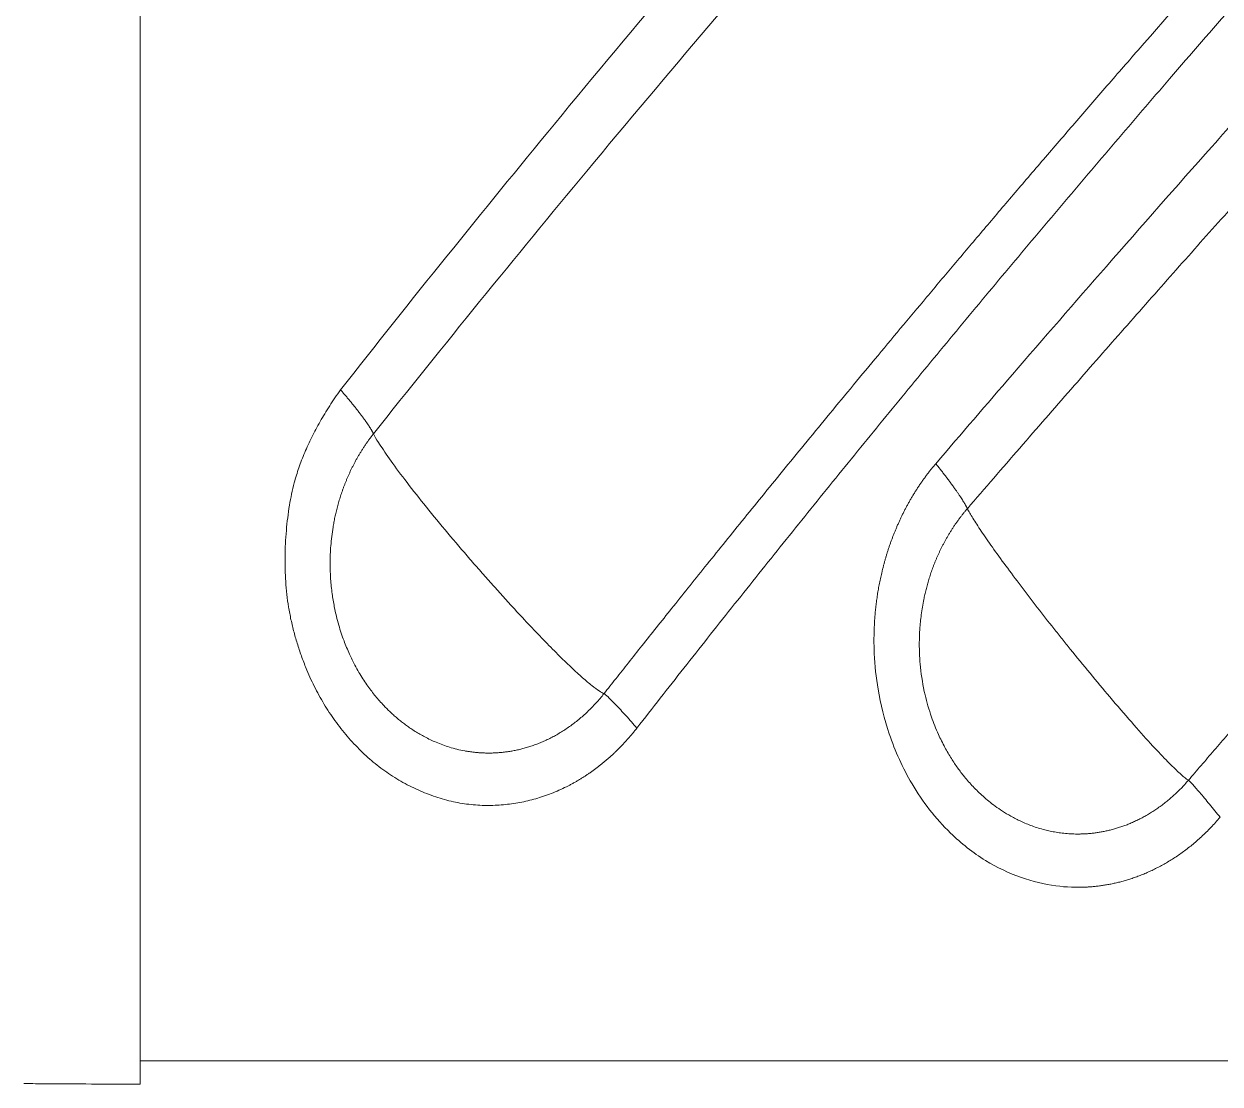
# Model space of a CAD drawing. Extents: x 19821 to 22981, y -91 to 2224.
# Drawn here: x 20530.04 to 20535.64, y 507.91 to 512.87 of the extents above; entities that cross this region are included whole.
import ezdxf

# ---------------------------------------------------------------- set-up
doc = ezdxf.new("R2010")
doc.units = 0
doc.header["$LTSCALE"] = 10
doc.header["$MEASUREMENT"] = 0
doc.layers.add('1', color=7, linetype='CONTINUOUS')

msp = doc.modelspace()

# ---------------------------------------------------------------- linework, layer by layer
at = {"layer": '1', "color": 7, "linetype": 'Continuous', "lineweight": 13}
msp.add_line((20530.5845, 508.0202), (20554.8236, 508.0202), dxfattribs=at)
for points, weights in [([(20530.5845, 508.0202), (20530.5845, 518.0224), (20530.5845, 525.9167), (20530.5845, 528.3757)], [1, 0.859501765611, 0.859501765611, 1]), ([(20531.6758, 510.9537), (20531.6596, 510.9909), (20531.5994, 511.0715), (20531.5217, 511.1597)], [1.12817128832, 0.959255563912, 0.957299162021, 1.12230208265]), ([(20534.4536, 510.6037), (20534.4382, 510.6396), (20534.3804, 510.722), (20534.3059, 510.8143)], [1.12865974741, 0.959212703432, 0.95713910739, 1.12243895929]), ([(20530.5845, 507.9119), (20530.5845, 507.948), (20530.5845, 507.9841), (20530.5845, 508.0202)], [1, 0.99999778265, 0.99999778265, 1])]:
    msp.add_rational_spline(points, weights, degree=3, dxfattribs=at)
at = {"layer": '1', "color": 7, "linetype": 'Continuous', "lineweight": 18}
for points, knots in [([(20531.5217, 511.1597), (20531.8522, 511.5797), (20532.5626, 512.4626), (20533.7093, 513.8201), (20535.0075, 515.2783), (20536.4684, 516.8288), (20538.1195, 518.4752), (20539.9732, 520.1971), (20541.9546, 521.8929), (20543.9188, 523.427), (20545.7262, 524.7085), (20547.3342, 525.7411), (20548.7613, 526.567), (20550.0342, 527.2258), (20551.1569, 527.7399), (20551.8513, 528.0175), (20552.1723, 528.1365)], [0, 0, 0, 0, 0.050726, 0.108024, 0.171323, 0.241594, 0.319907, 0.408153, 0.505311, 0.600582, 0.686578, 0.76283, 0.831712, 0.894071, 0.950513, 1, 1, 1, 1]), ([(20552.3267, 527.887), (20552.0048, 527.7656), (20551.3088, 527.483), (20550.1835, 526.9619), (20548.9082, 526.2963), (20547.4788, 525.4644), (20545.8689, 524.4274), (20544.0601, 523.1437), (20542.0952, 521.6108), (20540.1144, 519.9201), (20538.2621, 518.2064), (20536.6129, 516.5703), (20535.1543, 515.0314), (20533.8585, 513.586), (20532.7141, 512.242), (20532.0053, 511.369), (20531.6758, 510.9537)], [0, 0, 0, 0, 0.049487, 0.10593, 0.168289, 0.237171, 0.313423, 0.399419, 0.49469, 0.591848, 0.680094, 0.758407, 0.828677, 0.891977, 0.949275, 1, 1, 1, 1]), ([(20553.5622, 527.6235), (20553.5454, 527.6158), (20553.5118, 527.6002), (20553.4613, 527.5766), (20553.4106, 527.5528), (20553.3598, 527.5287), (20553.3087, 527.5044), (20553.2575, 527.4799), (20553.2062, 527.4552), (20553.1547, 527.4303), (20553.103, 527.4051), (20553.0511, 527.3797), (20552.999, 527.3541), (20552.9468, 527.3282), (20552.8945, 527.3021), (20552.8419, 527.2758), (20552.7892, 527.2493), (20552.7363, 527.2225), (20552.6833, 527.1955), (20552.63, 527.1683), (20552.5766, 527.1408), (20552.5231, 527.1131), (20552.4694, 527.0852), (20552.4155, 527.0571), (20552.3614, 527.0287), (20552.3072, 527), (20552.2528, 526.9712), (20552.1982, 526.9421), (20552.1434, 526.9127), (20552.0885, 526.8831), (20552.0335, 526.8533), (20551.9782, 526.8233), (20551.9228, 526.793), (20551.8672, 526.7625), (20551.8115, 526.7317), (20551.7555, 526.7007), (20551.6994, 526.6695), (20551.6432, 526.638), (20551.5868, 526.6063), (20551.5302, 526.5743), (20551.4734, 526.5421), (20551.4165, 526.5096), (20551.3593, 526.4769), (20551.3021, 526.444), (20551.2446, 526.4108), (20551.187, 526.3774), (20551.1292, 526.3437), (20550.8928, 526.2053), (20550.467, 525.9501), (20549.8395, 525.5577), (20549.1811, 525.1286), (20548.5324, 524.6888), (20547.8914, 524.2386), (20547.2558, 523.7777), (20546.5815, 523.2727), (20545.9458, 522.7811), (20545.3303, 522.2924), (20544.7168, 521.7934), (20544.0088, 521.2016), (20543.3567, 520.64), (20542.8032, 520.152), (20542.3908, 519.7824), (20542.0111, 519.4372), (20541.6642, 519.1177), (20541.3502, 518.825), (20541.0689, 518.5601), (20540.8203, 518.324), (20540.527, 518.0427), (20540.1825, 517.7086), (20539.7806, 517.3131), (20539.3925, 516.9258), (20539.018, 516.5471), (20538.6572, 516.1775), (20538.31, 515.8175), (20537.8529, 515.3375), (20537.2916, 514.7374), (20536.6332, 514.0161), (20536.0051, 513.3119), (20535.5552, 512.7959), (20535.272, 512.4665), (20535.1449, 512.318), (20535.0188, 512.1699), (20534.8937, 512.0221), (20534.7694, 511.8748), (20534.6461, 511.7278), (20534.5237, 511.5813), (20534.4023, 511.4352), (20534.2817, 511.2895), (20534.1622, 511.1442), (20534.0435, 510.9994), (20533.9258, 510.855), (20533.809, 510.7111), (20533.6932, 510.5677), (20533.5782, 510.4248), (20533.4643, 510.2823), (20533.3512, 510.1404), (20533.2391, 509.999), (20533.1279, 509.858), (20533.0176, 509.7176), (20532.9446, 509.6241), (20532.9082, 509.5774)], [0, 0, 0, 0, 0.002611, 0.005228, 0.007851, 0.01048, 0.013114, 0.015754, 0.018399, 0.02105, 0.023707, 0.02637, 0.029038, 0.031712, 0.034392, 0.037077, 0.039768, 0.042465, 0.045168, 0.047876, 0.05059, 0.05331, 0.056035, 0.058766, 0.061503, 0.064246, 0.066994, 0.069748, 0.072508, 0.075274, 0.078045, 0.080822, 0.083605, 0.086393, 0.089188, 0.091988, 0.094793, 0.097605, 0.100422, 0.103245, 0.106074, 0.108909, 0.111749, 0.114595, 0.117447, 0.120304, 0.123168, 0.126037, 0.155424, 0.186086, 0.218025, 0.251243, 0.279842, 0.310155, 0.342184, 0.375928, 0.400422, 0.429321, 0.462624, 0.500332, 0.521247, 0.540629, 0.558475, 0.574787, 0.589565, 0.602808, 0.614516, 0.62469, 0.644313, 0.663326, 0.68173, 0.699523, 0.716706, 0.733279, 0.749242, 0.782364, 0.814238, 0.844865, 0.874245, 0.88057, 0.886861, 0.893119, 0.899343, 0.905533, 0.91169, 0.917812, 0.923901, 0.929957, 0.935978, 0.941966, 0.947921, 0.953841, 0.959728, 0.965582, 0.971402, 0.977189, 0.982942, 0.988661, 0.994347, 1, 1, 1, 1]), ([(20534.3059, 510.8143), (20534.425, 510.9538), (20534.6906, 511.2626), (20535.1204, 511.7576), (20535.6136, 512.3173), (20536.1618, 512.9299), (20536.7677, 513.5953), (20537.4335, 514.313), (20538.1616, 515.0819), (20538.9555, 515.902), (20539.823, 516.7767), (20540.7766, 517.7128), (20541.8318, 518.7184), (20542.9976, 519.7923), (20544.2826, 520.9307), (20545.7051, 522.135), (20547.2845, 523.4005), (20548.9666, 524.6572), (20550.6214, 525.7918), (20551.679, 526.4479), (20552.1723, 526.7369)], [0, 0, 0, 0, 0.020358, 0.045269, 0.073039, 0.103776, 0.137592, 0.174597, 0.214906, 0.258634, 0.306114, 0.358194, 0.41579, 0.479803, 0.550101, 0.627678, 0.715328, 0.813548, 0.911644, 1, 1, 1, 1]), ([(20535.4878, 509.3334), (20535.5075, 509.3564), (20535.5475, 509.4031), (20535.6082, 509.4738), (20535.6705, 509.5462), (20535.7342, 509.6202), (20535.7995, 509.6958), (20535.8663, 509.7731), (20535.9346, 509.852), (20536.0044, 509.9325), (20536.0758, 510.0146), (20536.1487, 510.0984), (20536.2232, 510.1837), (20536.2992, 510.2706), (20536.3767, 510.359), (20536.4558, 510.4491), (20536.5364, 510.5407), (20536.6185, 510.6339), (20536.7023, 510.7287), (20536.7875, 510.825), (20536.8744, 510.9228), (20536.9628, 511.0221), (20537.0527, 511.123), (20537.1443, 511.2254), (20537.2374, 511.3293), (20537.332, 511.4347), (20537.4283, 511.5416), (20537.5261, 511.65), (20537.6255, 511.7598), (20537.7264, 511.8711), (20537.829, 511.9839), (20537.9331, 512.0981), (20538.0389, 512.2137), (20538.1462, 512.3307), (20538.2551, 512.4492), (20538.3655, 512.569), (20538.4776, 512.6903), (20538.5913, 512.8129), (20538.7065, 512.9368), (20538.8234, 513.0622), (20538.9418, 513.1888), (20539.0618, 513.3168), (20539.1835, 513.4461), (20539.3067, 513.5767), (20539.4315, 513.7086), (20539.558, 513.8418), (20539.686, 513.9762), (20539.8156, 514.1118), (20539.9469, 514.2487), (20540.0797, 514.3868), (20540.2141, 514.5261), (20540.3501, 514.6666), (20540.4878, 514.8083), (20540.627, 514.9511), (20540.7678, 515.095), (20540.9102, 515.24), (20541.0542, 515.3862), (20541.1998, 515.5334), (20541.347, 515.6817), (20541.7427, 516.0788), (20542.3581, 516.6885), (20543.1637, 517.4694), (20543.8819, 518.1522), (20544.6354, 518.8558), (20545.4528, 519.6032), (20546.3617, 520.4131), (20547.2678, 521.1989), (20548.0938, 521.8952), (20548.8404, 522.5082), (20549.5084, 523.0439), (20550.1726, 523.5632), (20550.6504, 523.9268), (20550.9451, 524.1474), (20551.059, 524.2321), (20551.1726, 524.3163), (20551.2862, 524.4), (20551.3995, 524.4831), (20551.5127, 524.5656), (20551.6256, 524.6476), (20551.7385, 524.729), (20551.8511, 524.8098), (20551.9635, 524.89), (20552.0758, 524.9696), (20552.1879, 525.0487), (20552.2997, 525.1272), (20552.4114, 525.205), (20552.5229, 525.2823), (20552.6341, 525.359), (20552.7452, 525.435), (20552.8561, 525.5104), (20552.9667, 525.5853), (20553.0771, 525.6595), (20553.1873, 525.733), (20553.2973, 525.806), (20553.3705, 525.8541), (20553.407, 525.8781)], [0, 0, 0, 0, 0.003377, 0.006837, 0.01038, 0.014006, 0.017716, 0.021509, 0.025385, 0.029344, 0.033387, 0.037513, 0.041722, 0.046014, 0.050389, 0.054847, 0.059389, 0.064014, 0.068721, 0.073512, 0.078386, 0.083344, 0.088384, 0.093507, 0.098714, 0.104004, 0.109376, 0.114832, 0.120371, 0.125993, 0.131698, 0.137487, 0.143358, 0.149312, 0.15535, 0.16147, 0.167674, 0.17396, 0.18033, 0.186783, 0.193319, 0.199938, 0.20664, 0.213425, 0.220294, 0.227245, 0.234281, 0.241399, 0.248601, 0.255886, 0.263254, 0.270706, 0.278242, 0.285861, 0.293563, 0.301349, 0.309219, 0.317173, 0.32521, 0.333332, 0.381968, 0.425859, 0.465003, 0.499394, 0.549163, 0.59899, 0.648889, 0.698873, 0.736305, 0.773805, 0.811375, 0.849019, 0.855559, 0.862101, 0.868645, 0.87519, 0.881738, 0.888287, 0.894839, 0.901392, 0.907948, 0.914506, 0.921067, 0.927629, 0.934195, 0.940762, 0.947333, 0.953906, 0.960482, 0.96706, 0.973642, 0.980227, 0.986815, 0.993406, 1, 1, 1, 1]), ([(20532.7542, 509.7385), (20532.7725, 509.7617), (20532.8105, 509.8098), (20532.8696, 509.8845), (20532.9329, 509.9643), (20533.0003, 510.0491), (20533.0719, 510.1388), (20533.1477, 510.2336), (20533.2278, 510.3332), (20533.3121, 510.4378), (20533.4006, 510.5473), (20533.4934, 510.6616), (20533.5905, 510.7808), (20533.6919, 510.9047), (20533.7977, 511.0334), (20533.9078, 511.1668), (20534.0223, 511.3049), (20534.1412, 511.4476), (20534.2645, 511.5949), (20534.3922, 511.7468), (20534.5245, 511.9031), (20534.6611, 512.0639), (20534.8023, 512.229), (20534.9481, 512.3985), (20535.0983, 512.5723), (20535.5073, 513.0425), (20536.1139, 513.7257), (20536.8564, 514.5363), (20537.4069, 515.1233), (20537.972, 515.7161), (20538.613, 516.375), (20539.3924, 517.154), (20540.1595, 517.8996), (20540.9135, 518.6126), (20541.6538, 519.2936), (20542.3796, 519.9435), (20543.2995, 520.745), (20544.4187, 521.6825), (20545.3956, 522.4569), (20546.0672, 522.9707), (20546.4749, 523.2777), (20546.9995, 523.6642), (20547.6401, 524.1228), (20548.2799, 524.5646), (20548.705, 524.8478), (20548.8793, 524.9623)], [0, 0, 0, 0, 0.00367, 0.00761, 0.011822, 0.016305, 0.021058, 0.026082, 0.031377, 0.036942, 0.042778, 0.048884, 0.05526, 0.061906, 0.068821, 0.076007, 0.083463, 0.091188, 0.099182, 0.107446, 0.11598, 0.124783, 0.133855, 0.143196, 0.152807, 0.162686, 0.221487, 0.268014, 0.302288, 0.324321, 0.373123, 0.420959, 0.467841, 0.513775, 0.558768, 0.602824, 0.645948, 0.726174, 0.806546, 0.824258, 0.849181, 0.88133, 0.920728, 0.96741, 1, 1, 1, 1]), ([(20532.9082, 509.5774), (20532.9046, 509.5729), (20532.8975, 509.564), (20532.8866, 509.5508), (20532.8756, 509.5378), (20532.8644, 509.5251), (20532.8532, 509.5127), (20532.8418, 509.5005), (20532.8303, 509.4885), (20532.8186, 509.4768), (20532.8069, 509.4653), (20532.795, 509.454), (20532.7829, 509.443), (20532.7708, 509.4323), (20532.7585, 509.4218), (20532.7461, 509.4115), (20532.7336, 509.4015), (20532.7209, 509.3917), (20532.7081, 509.3822), (20532.6952, 509.3729), (20532.6822, 509.3638), (20532.669, 509.355), (20532.6557, 509.3465), (20532.6423, 509.3382), (20532.6288, 509.3301), (20532.6151, 509.3223), (20532.6013, 509.3147), (20532.569, 509.2977), (20532.5173, 509.2739), (20532.4443, 509.2483), (20532.3696, 509.2298), (20532.293, 509.2185), (20532.2275, 509.2149), (20532.1737, 509.2159), (20532.1321, 509.2191), (20532.0906, 509.2246), (20532.0492, 509.2325), (20532.0078, 509.2427), (20531.9665, 509.2554), (20531.9252, 509.2703), (20531.8703, 509.2934), (20531.8034, 509.3273), (20531.7276, 509.3758), (20531.6569, 509.4317), (20531.6023, 509.4844), (20531.561, 509.53), (20531.531, 509.5659), (20531.5025, 509.6029), (20531.4756, 509.6411), (20531.4502, 509.6804), (20531.4264, 509.7208), (20531.404, 509.7624), (20531.3832, 509.8051), (20531.362, 509.8534), (20531.3411, 509.9072), (20531.321, 509.9661), (20531.3039, 510.0251), (20531.2897, 510.0842), (20531.2784, 510.1435), (20531.2701, 510.2029), (20531.2649, 510.2618), (20531.2623, 510.3208), (20531.262, 510.3801), (20531.2639, 510.4406), (20531.2694, 510.5208), (20531.2808, 510.6162), (20531.2987, 510.702), (20531.3154, 510.7601), (20531.3269, 510.7954), (20531.3399, 510.8309), (20531.3543, 510.8666), (20531.3702, 510.9025), (20531.3875, 510.9386), (20531.4062, 510.975), (20531.4264, 511.0115), (20531.4481, 511.0483), (20531.4712, 511.0853), (20531.4957, 511.1226), (20531.513, 511.1472), (20531.5217, 511.1597)], [0, 0, 0, 0, 0.005182, 0.010331, 0.015448, 0.020534, 0.025591, 0.030619, 0.035619, 0.040594, 0.045543, 0.050469, 0.055373, 0.060256, 0.065119, 0.069964, 0.074792, 0.079605, 0.084403, 0.089188, 0.093962, 0.098726, 0.103482, 0.10823, 0.112972, 0.117711, 0.122446, 0.127181, 0.150623, 0.173765, 0.196814, 0.219978, 0.243464, 0.25596, 0.268473, 0.281044, 0.293712, 0.306515, 0.319491, 0.332676, 0.346104, 0.373245, 0.400182, 0.427181, 0.454505, 0.468625, 0.482701, 0.496758, 0.51082, 0.524908, 0.539048, 0.553261, 0.567571, 0.582, 0.601025, 0.619785, 0.638318, 0.656663, 0.674863, 0.692958, 0.710993, 0.728543, 0.746471, 0.764803, 0.783563, 0.819395, 0.85207, 0.86311, 0.874343, 0.885784, 0.897445, 0.909338, 0.921476, 0.93387, 0.946528, 0.959462, 0.972679, 0.986189, 1, 1, 1, 1]), ([(20531.4734, 510.3214), (20531.4738, 510.3057), (20531.4756, 510.2671), (20531.4816, 510.2081), (20531.4936, 510.1359), (20531.5115, 510.0619), (20531.5361, 509.988), (20531.5619, 509.9258), (20531.5859, 509.877), (20531.6073, 509.8387), (20531.6259, 509.8083), (20531.6443, 509.7807), (20531.6626, 509.7554), (20531.6808, 509.7319), (20531.6996, 509.7095), (20531.7169, 509.6903), (20531.7328, 509.6736), (20531.7469, 509.6596), (20531.7617, 509.6455), (20531.7773, 509.6315), (20531.7938, 509.6175), (20531.8114, 509.6034), (20531.8302, 509.5892), (20531.8503, 509.5752), (20531.8786, 509.5568), (20531.9177, 509.5343), (20531.9708, 509.5091), (20532.033, 509.4863), (20532.0833, 509.474), (20532.1176, 509.4681), (20532.1329, 509.4659), (20532.1487, 509.464), (20532.1651, 509.4624), (20532.1819, 509.4613), (20532.1993, 509.4606), (20532.2171, 509.4604), (20532.2354, 509.4608), (20532.2542, 509.4617), (20532.2734, 509.4632), (20532.2931, 509.4654), (20532.3131, 509.4682), (20532.3335, 509.4718), (20532.3542, 509.4762), (20532.3753, 509.4814), (20532.3966, 509.4875), (20532.4181, 509.4944), (20532.4398, 509.5022), (20532.4617, 509.511), (20532.4837, 509.5207), (20532.5057, 509.5315), (20532.5277, 509.5432), (20532.5497, 509.556), (20532.5715, 509.5697), (20532.5932, 509.5846), (20532.6147, 509.6004), (20532.6359, 509.6172), (20532.6567, 509.6351), (20532.6772, 509.6539), (20532.6972, 509.6737), (20532.7167, 509.6945), (20532.7358, 509.7161), (20532.7479, 509.7311), (20532.7539, 509.7386)], [0, 0, 0, 0, 0.025173, 0.061803, 0.094864, 0.142011, 0.183294, 0.21899, 0.249509, 0.269964, 0.288858, 0.306399, 0.322846, 0.338522, 0.353798, 0.369355, 0.379774, 0.390332, 0.401113, 0.412216, 0.423718, 0.435674, 0.448131, 0.461125, 0.474678, 0.50184, 0.532897, 0.567963, 0.607108, 0.615058, 0.623258, 0.631709, 0.640411, 0.649364, 0.65857, 0.668027, 0.677738, 0.687702, 0.69792, 0.708392, 0.719117, 0.730097, 0.741332, 0.75282, 0.764562, 0.776558, 0.788804, 0.801299, 0.814041, 0.827029, 0.84026, 0.853728, 0.867429, 0.881357, 0.895507, 0.909871, 0.924441, 0.939205, 0.954154, 0.969277, 0.984564, 1, 1, 1, 1]), ([(20534.4391, 509.3506), (20534.4394, 509.3502), (20534.4525, 509.3341), (20534.4805, 509.3022), (20534.5281, 509.2559), (20534.5745, 509.2182), (20534.6187, 509.1877), (20534.6587, 509.1637), (20534.7048, 509.1401), (20534.7575, 509.1182), (20534.7997, 509.1051), (20534.8283, 509.0981), (20534.8413, 509.0952), (20534.8546, 509.0925), (20534.8684, 509.0901), (20534.8826, 509.0879), (20534.8972, 509.0859), (20534.9123, 509.0843), (20534.9278, 509.0831), (20534.9436, 509.0822), (20534.9599, 509.0817), (20534.9766, 509.0816), (20534.9936, 509.0821), (20535.011, 509.0829), (20535.0288, 509.0844), (20535.0468, 509.0863), (20535.0652, 509.0889), (20535.0839, 509.0921), (20535.1029, 509.0959), (20535.1221, 509.1003), (20535.1415, 509.1055), (20535.1611, 509.1114), (20535.1808, 509.118), (20535.2007, 509.1254), (20535.2206, 509.1336), (20535.2406, 509.1426), (20535.2607, 509.1524), (20535.2807, 509.163), (20535.3006, 509.1744), (20535.3205, 509.1866), (20535.3402, 509.1997), (20535.3597, 509.2137), (20535.379, 509.2284), (20535.398, 509.2439), (20535.4168, 509.2603), (20535.4352, 509.2774), (20535.4532, 509.2953), (20535.4708, 509.314), (20535.4821, 509.3269), (20535.4878, 509.3334)], [0, 0, 0, 0, 0.00105, 0.051595, 0.105295, 0.165525, 0.199852, 0.23833, 0.281106, 0.328255, 0.37981, 0.390441, 0.401384, 0.412641, 0.424211, 0.436096, 0.448295, 0.460809, 0.473638, 0.486781, 0.50024, 0.514015, 0.528104, 0.542508, 0.557228, 0.572262, 0.587611, 0.603274, 0.619251, 0.635541, 0.652143, 0.669055, 0.686274, 0.703799, 0.721627, 0.739757, 0.758184, 0.776903, 0.795909, 0.815194, 0.834755, 0.854583, 0.874671, 0.895006, 0.915576, 0.936373, 0.957385, 0.978599, 1, 1, 1, 1])]:
    msp.add_open_spline(points, degree=3, knots=knots, dxfattribs=at)
at = {"layer": '1', "color": 7, "linetype": 'Continuous', "lineweight": 13}
for points, knots in [([(20552.3267, 526.4718), (20552.3089, 526.4613), (20552.2732, 526.4402), (20552.2194, 526.4083), (20552.1652, 526.376), (20552.1107, 526.3434), (20552.0558, 526.3104), (20552.0005, 526.277), (20551.9449, 526.2433), (20551.8888, 526.2092), (20551.8324, 526.1747), (20551.7756, 526.1399), (20551.7185, 526.1047), (20551.6609, 526.0691), (20551.603, 526.0332), (20551.5447, 525.9969), (20551.4861, 525.9602), (20551.427, 525.9231), (20551.3676, 525.8856), (20551.3078, 525.8477), (20551.2476, 525.8094), (20551.187, 525.7708), (20551.1261, 525.7317), (20551.0647, 525.6923), (20551.003, 525.6524), (20550.9409, 525.6121), (20550.8784, 525.5715), (20550.8155, 525.5304), (20550.7523, 525.4889), (20550.6886, 525.447), (20550.6246, 525.4047), (20550.5602, 525.362), (20550.4954, 525.3189), (20550.4302, 525.2753), (20550.3646, 525.2313), (20550.2986, 525.1869), (20550.2323, 525.1421), (20550.1655, 525.0968), (20550.0984, 525.0511), (20550.0309, 525.0049), (20549.963, 524.9584), (20549.8947, 524.9114), (20549.826, 524.8639), (20549.7569, 524.816), (20549.6875, 524.7676), (20549.6176, 524.7189), (20549.5474, 524.6696), (20549.4768, 524.6199), (20549.4057, 524.5698), (20549.3343, 524.5192), (20549.2625, 524.4681), (20549.1903, 524.4166), (20549.1177, 524.3646), (20549.0448, 524.3121), (20548.9714, 524.2592), (20548.8977, 524.2058), (20548.8235, 524.152), (20548.749, 524.0976), (20548.674, 524.0428), (20548.5987, 523.9875), (20548.523, 523.9318), (20548.4469, 523.8755), (20548.3704, 523.8188), (20548.2936, 523.7616), (20548.2163, 523.7039), (20548.1386, 523.6457), (20548.0606, 523.587), (20547.8692, 523.4427), (20547.4854, 523.1499), (20546.8278, 522.6371), (20545.9279, 521.9138), (20544.7821, 520.958), (20543.7411, 520.0513), (20542.8162, 519.22), (20542.0159, 518.4851), (20540.9938, 517.5208), (20540.2335, 516.7791), (20539.8078, 516.3562), (20539.7883, 516.3368), (20539.7674, 516.316), (20539.7449, 516.2937), (20539.721, 516.2699), (20539.6957, 516.2446), (20539.6688, 516.2178), (20539.6405, 516.1896), (20539.6107, 516.1598), (20539.5795, 516.1286), (20539.5468, 516.0959), (20539.5126, 516.0616), (20539.4769, 516.0259), (20539.4398, 515.9886), (20539.4012, 515.9498), (20539.3612, 515.9095), (20539.3197, 515.8677), (20539.2767, 515.8244), (20539.2322, 515.7795), (20539.1863, 515.733), (20539.1389, 515.6851), (20539.0901, 515.6356), (20539.0398, 515.5845), (20538.988, 515.5319), (20538.9348, 515.4777), (20538.8801, 515.4219), (20538.8239, 515.3645), (20538.7663, 515.3056), (20538.7072, 515.2451), (20538.6467, 515.183), (20538.5847, 515.1192), (20538.5213, 515.0539), (20538.4564, 514.9869), (20538.3901, 514.9183), (20538.3223, 514.8481), (20538.2531, 514.7763), (20538.1824, 514.7028), (20538.1103, 514.6276), (20538.0367, 514.5508), (20537.9617, 514.4723), (20537.8853, 514.3921), (20537.8074, 514.3102), (20537.7281, 514.2267), (20537.6473, 514.1414), (20537.5652, 514.0545), (20537.4816, 513.9658), (20537.3965, 513.8754), (20537.3101, 513.7832), (20537.2222, 513.6893), (20537.1329, 513.5936), (20537.0422, 513.4962), (20536.9501, 513.397), (20536.8566, 513.296), (20536.7617, 513.1932), (20536.6653, 513.0887), (20536.5676, 512.9823), (20536.4685, 512.874), (20536.368, 512.764), (20536.2662, 512.6521), (20536.1629, 512.5384), (20536.0583, 512.4228), (20535.9523, 512.3053), (20535.845, 512.1859), (20535.7363, 512.0647), (20535.6262, 511.9416), (20535.5149, 511.8165), (20535.4021, 511.6895), (20535.2881, 511.5606), (20535.1727, 511.4297), (20535.056, 511.2969), (20534.938, 511.1621), (20534.8187, 511.0254), (20534.6981, 510.8866), (20534.5762, 510.7459), (20534.4947, 510.6513), (20534.4536, 510.6037)], [0, 0, 0, 0, 0.003221, 0.006459, 0.009717, 0.012992, 0.016285, 0.019597, 0.022927, 0.026275, 0.029642, 0.033026, 0.036429, 0.03985, 0.04329, 0.046747, 0.050223, 0.053717, 0.057229, 0.06076, 0.064309, 0.067876, 0.071461, 0.075065, 0.078687, 0.082327, 0.085985, 0.089662, 0.093357, 0.09707, 0.100801, 0.104551, 0.108319, 0.112106, 0.11591, 0.119733, 0.123574, 0.127434, 0.131312, 0.135208, 0.139122, 0.143055, 0.147006, 0.150976, 0.154963, 0.158969, 0.162994, 0.167036, 0.171097, 0.175177, 0.179274, 0.18339, 0.187524, 0.191677, 0.195848, 0.200037, 0.204245, 0.208471, 0.212715, 0.216978, 0.221259, 0.225558, 0.229876, 0.234212, 0.238566, 0.242939, 0.247329, 0.251739, 0.27521, 0.311908, 0.361822, 0.424953, 0.501324, 0.53297, 0.576694, 0.632519, 0.700485, 0.701473, 0.702541, 0.70369, 0.70492, 0.70623, 0.707622, 0.709094, 0.710647, 0.71228, 0.713995, 0.71579, 0.717666, 0.719623, 0.721661, 0.723779, 0.725979, 0.728259, 0.730621, 0.733063, 0.735586, 0.73819, 0.740875, 0.743641, 0.746488, 0.749416, 0.752425, 0.755515, 0.758686, 0.761939, 0.765272, 0.768687, 0.772183, 0.77576, 0.779419, 0.783158, 0.786979, 0.790882, 0.794866, 0.798931, 0.803078, 0.807306, 0.811616, 0.816007, 0.820481, 0.825036, 0.829672, 0.834391, 0.839191, 0.844074, 0.849038, 0.854084, 0.859213, 0.864424, 0.869717, 0.875092, 0.880549, 0.886089, 0.891712, 0.897417, 0.903204, 0.909075, 0.915028, 0.921064, 0.927183, 0.933385, 0.93967, 0.946039, 0.952491, 0.959026, 0.965645, 0.972348, 0.979135, 0.986006, 0.992961, 1, 1, 1, 1]), ([(20531.6758, 510.9537), (20531.6727, 510.9498), (20531.6665, 510.9419), (20531.6576, 510.9299), (20531.6488, 510.9178), (20531.6403, 510.9056), (20531.6319, 510.8932), (20531.6239, 510.8808), (20531.616, 510.8682), (20531.6084, 510.8556), (20531.601, 510.8428), (20531.5938, 510.83), (20531.5869, 510.8172), (20531.5802, 510.8043), (20531.5738, 510.7914), (20531.5676, 510.7784), (20531.5616, 510.7655), (20531.5558, 510.7525), (20531.5503, 510.7395), (20531.545, 510.7266), (20531.5399, 510.7137), (20531.5351, 510.7008), (20531.5305, 510.6879), (20531.526, 510.6751), (20531.5219, 510.6624), (20531.5179, 510.6497), (20531.5141, 510.6371), (20531.5105, 510.6246), (20531.5072, 510.6122), (20531.504, 510.5999), (20531.501, 510.5877), (20531.4982, 510.5756), (20531.4956, 510.5636), (20531.4931, 510.5517), (20531.4909, 510.54), (20531.4888, 510.5284), (20531.4826, 510.4922), (20531.4754, 510.4326), (20531.4728, 510.3672), (20531.4732, 510.3308), (20531.4734, 510.3214)], [0, 0, 0, 0, 0.022102, 0.044186, 0.066245, 0.088268, 0.110248, 0.132177, 0.154046, 0.175849, 0.197577, 0.219224, 0.24078, 0.262235, 0.28358, 0.304808, 0.325909, 0.346876, 0.367701, 0.388378, 0.4089, 0.429259, 0.449447, 0.469457, 0.489282, 0.508914, 0.528347, 0.547574, 0.566591, 0.585391, 0.603969, 0.62232, 0.64044, 0.658323, 0.675965, 0.69336, 0.710504, 0.838717, 0.958704, 1, 1, 1, 1]), ([(20532.3188, 510.1522), (20532.3178, 510.1533), (20532.2996, 510.1732), (20532.2644, 510.212), (20532.2148, 510.2674), (20532.1653, 510.3237), (20532.0969, 510.4024), (20532.0101, 510.5048), (20531.9096, 510.6277), (20531.8198, 510.7423), (20531.7471, 510.8409), (20531.7004, 510.9104), (20531.6818, 510.9424), (20531.6758, 510.9537)], [0, 0, 0, 0, 0.003776, 0.068339, 0.132901, 0.197464, 0.262026, 0.391151, 0.520276, 0.649401, 0.778526, 0.907651, 1, 1, 1, 1]), ([(20534.3059, 510.8143), (20534.3022, 510.81), (20534.295, 510.8015), (20534.2844, 510.7884), (20534.274, 510.7752), (20534.2638, 510.7619), (20534.2539, 510.7486), (20534.2442, 510.735), (20534.2347, 510.7215), (20534.2255, 510.7078), (20534.2165, 510.694), (20534.2077, 510.6801), (20534.1992, 510.6662), (20534.1909, 510.6522), (20534.1828, 510.6382), (20534.1749, 510.6241), (20534.1673, 510.6099), (20534.1599, 510.5957), (20534.1527, 510.5815), (20534.1457, 510.5673), (20534.1389, 510.553), (20534.1324, 510.5387), (20534.126, 510.5243), (20534.1199, 510.51), (20534.114, 510.4957), (20534.1082, 510.4813), (20534.1027, 510.467), (20534.0974, 510.4526), (20534.0923, 510.4383), (20534.0874, 510.424), (20534.0826, 510.4097), (20534.0781, 510.3955), (20534.0737, 510.3812), (20534.0696, 510.367), (20534.0656, 510.3529), (20534.0618, 510.3387), (20534.0581, 510.3247), (20534.0547, 510.3106), (20534.0514, 510.2966), (20534.0483, 510.2827), (20534.0453, 510.2688), (20534.0425, 510.255), (20534.0399, 510.2413), (20534.0374, 510.2276), (20534.0351, 510.214), (20534.033, 510.2004), (20534.031, 510.187), (20534.0291, 510.1736), (20534.0274, 510.1603), (20534.0258, 510.1471), (20534.0244, 510.1339), (20534.0231, 510.1209), (20534.0219, 510.1079), (20534.0209, 510.0951), (20534.0199, 510.0823), (20534.0192, 510.0696), (20534.0185, 510.057), (20534.0179, 510.0445), (20534.0175, 510.0321), (20534.0172, 510.0199), (20534.017, 510.0077), (20534.0168, 509.9956), (20534.0168, 509.9837), (20534.0169, 509.9718), (20534.0171, 509.96), (20534.0174, 509.9484), (20534.0178, 509.9369), (20534.0204, 509.8735), (20534.0342, 509.7427), (20534.0859, 509.5349), (20534.1915, 509.3013), (20534.3477, 509.0986), (20534.5286, 508.9559), (20534.6979, 508.8743), (20534.8605, 508.835), (20534.9717, 508.8308), (20535.0333, 508.8349), (20535.052, 508.8367), (20535.071, 508.8389), (20535.0905, 508.8416), (20535.1102, 508.8449), (20535.1303, 508.8488), (20535.1507, 508.8533), (20535.1714, 508.8584), (20535.1923, 508.8642), (20535.2136, 508.8707), (20535.235, 508.8778), (20535.2568, 508.8858), (20535.2787, 508.8945), (20535.3008, 508.904), (20535.323, 508.9144), (20535.3454, 508.9256), (20535.3679, 508.9377), (20535.3906, 508.9507), (20535.4132, 508.9646), (20535.4359, 508.9795), (20535.4586, 508.9954), (20535.4813, 509.0122), (20535.5039, 509.0302), (20535.5264, 509.0491), (20535.5487, 509.0692), (20535.5709, 509.0903), (20535.5928, 509.1125), (20535.6145, 509.1358), (20535.6285, 509.152), (20535.6356, 509.1602)], [0, 0, 0, 0, 0.005102, 0.01019, 0.015264, 0.020323, 0.025368, 0.030397, 0.035409, 0.040405, 0.045384, 0.050346, 0.055289, 0.060213, 0.065119, 0.070006, 0.074872, 0.079719, 0.084546, 0.089352, 0.094137, 0.0989, 0.103641, 0.108361, 0.113058, 0.117732, 0.122383, 0.127011, 0.131614, 0.136194, 0.140749, 0.14528, 0.149785, 0.154264, 0.158718, 0.163145, 0.167546, 0.17192, 0.176266, 0.180585, 0.184876, 0.189139, 0.193373, 0.197578, 0.201755, 0.205902, 0.210019, 0.214106, 0.218164, 0.222191, 0.226188, 0.230153, 0.234088, 0.237992, 0.241865, 0.245706, 0.249515, 0.253292, 0.257038, 0.260751, 0.264432, 0.26808, 0.271696, 0.275279, 0.27883, 0.282347, 0.285832, 0.289283, 0.339871, 0.404687, 0.482232, 0.570165, 0.632982, 0.688742, 0.738455, 0.782956, 0.788489, 0.794144, 0.79992, 0.80582, 0.811844, 0.817995, 0.824275, 0.830685, 0.837228, 0.843905, 0.850719, 0.857672, 0.864766, 0.872005, 0.879391, 0.886927, 0.894616, 0.902461, 0.910466, 0.918634, 0.926968, 0.935471, 0.944148, 0.953002, 0.962036, 0.971252, 0.980651, 0.990233, 1, 1, 1, 1]), ([(20534.4535, 510.6037), (20534.4503, 510.6), (20534.4439, 510.5925), (20534.4346, 510.581), (20534.4254, 510.5694), (20534.4165, 510.5576), (20534.4078, 510.5457), (20534.3993, 510.5337), (20534.391, 510.5216), (20534.383, 510.5094), (20534.3752, 510.4972), (20534.3676, 510.4848), (20534.3603, 510.4724), (20534.3532, 510.4599), (20534.3463, 510.4474), (20534.3396, 510.4348), (20534.3332, 510.4222), (20534.327, 510.4096), (20534.3211, 510.397), (20534.3153, 510.3844), (20534.3098, 510.3718), (20534.3046, 510.3593), (20534.2995, 510.3467), (20534.2946, 510.3342), (20534.29, 510.3218), (20534.2856, 510.3094), (20534.2814, 510.2971), (20534.2774, 510.2849), (20534.2736, 510.2727), (20534.27, 510.2607), (20534.2665, 510.2487), (20534.2633, 510.2368), (20534.2603, 510.2251), (20534.2574, 510.2134), (20534.2547, 510.2019), (20534.2522, 510.1905), (20534.2457, 510.1593), (20534.2373, 510.1092), (20534.2305, 510.0411), (20534.2283, 509.9772), (20534.2296, 509.9179), (20534.2358, 509.8367), (20534.2519, 509.7399), (20534.2821, 509.6352), (20534.3145, 509.5533), (20534.3465, 509.4888), (20534.3772, 509.4362), (20534.4077, 509.3909), (20534.4287, 509.3634), (20534.4391, 509.3506)], [0, 0, 0, 0, 0.010962, 0.021915, 0.032855, 0.043776, 0.054676, 0.06555, 0.076394, 0.087205, 0.09798, 0.108713, 0.119402, 0.13004, 0.140625, 0.151151, 0.161615, 0.172012, 0.18234, 0.192594, 0.202771, 0.212868, 0.222881, 0.232805, 0.242638, 0.252376, 0.262015, 0.271553, 0.280986, 0.290312, 0.299529, 0.308632, 0.317622, 0.326494, 0.335246, 0.343876, 0.352382, 0.406029, 0.456668, 0.504014, 0.547868, 0.588116, 0.684571, 0.764501, 0.828885, 0.879286, 0.923597, 0.963377, 1, 1, 1, 1]), ([(20534.9349, 509.947), (20534.9223, 509.9625), (20534.9097, 509.9782), (20534.8842, 510.0101), (20534.8713, 510.0263), (20534.8324, 510.0754), (20534.8063, 510.1087), (20534.7548, 510.1753), (20534.7293, 510.2085), (20534.6799, 510.2738), (20534.6561, 510.3057), (20534.6112, 510.3668), (20534.5901, 510.396), (20534.5516, 510.4503), (20534.5342, 510.4755), (20534.5036, 510.521), (20534.4905, 510.5413), (20534.4687, 510.5766), (20534.46, 510.5915), (20534.4535, 510.6037)], [0, 0, 0, 0, 0.0625, 0.0625, 0.125, 0.125, 0.25, 0.25, 0.375, 0.375, 0.5, 0.5, 0.625, 0.625, 0.75, 0.75, 0.875, 0.875, 1, 1, 1, 1]), ([(20532.7539, 509.7386), (20532.7481, 509.7408), (20532.7405, 509.7448), (20532.7217, 509.7571), (20532.7105, 509.7654), (20532.6846, 509.7861), (20532.6699, 509.7986), (20532.6372, 509.8276), (20532.6192, 509.8441), (20532.5806, 509.8807), (20532.56, 509.9008), (20532.5167, 509.9438), (20532.494, 509.9668), (20532.4476, 510.0147), (20532.4237, 510.0396), (20532.3756, 510.0907), (20532.3514, 510.1168), (20532.3273, 510.143)], [0, 0, 0, 0, 0.125, 0.125, 0.25, 0.25, 0.375, 0.375, 0.5, 0.5, 0.625, 0.625, 0.75, 0.75, 0.875, 0.875, 1, 1, 1, 1]), ([(20534.9349, 509.947), (20534.9958, 509.8715), (20535.1332, 509.7049), (20535.2885, 509.5277), (20535.3859, 509.4242), (20535.4395, 509.3713), (20535.471, 509.3442), (20535.4843, 509.3353), (20535.4878, 509.3334)], [0, 0, 0, 0, 0.239574, 0.519875, 0.660025, 0.800176, 0.940326, 1, 1, 1, 1]), ([(20532.7542, 509.7385), (20532.7576, 509.7365), (20532.7638, 509.7314), (20532.7777, 509.7184), (20532.7831, 509.7131), (20532.7951, 509.701), (20532.8018, 509.6942), (20532.8163, 509.6791), (20532.824, 509.6708), (20532.8402, 509.6534), (20532.8486, 509.6443), (20532.8656, 509.6255), (20532.8743, 509.6158), (20532.8914, 509.5965), (20532.8999, 509.5869), (20532.9082, 509.5774)], [0, 0, 0, 0, 0.25, 0.25, 0.375, 0.375, 0.5, 0.5, 0.625, 0.625, 0.75, 0.75, 0.875, 0.875, 1, 1, 1, 1]), ([(20535.6356, 509.1602), (20535.6276, 509.1701), (20535.6195, 509.1802), (20535.603, 509.2005), (20535.5947, 509.2107), (20535.5783, 509.2306), (20535.5703, 509.2403), (20535.5548, 509.2589), (20535.5473, 509.2677), (20535.5335, 509.2839), (20535.5271, 509.2913), (20535.5155, 509.3045), (20535.5104, 509.3103), (20535.4971, 509.3248), (20535.4911, 509.3307), (20535.4878, 509.3334)], [0, 0, 0, 0, 0.125, 0.125, 0.25, 0.25, 0.375, 0.375, 0.5, 0.5, 0.625, 0.625, 0.75, 0.75, 1, 1, 1, 1]), ([(20530.041, 507.9153), (20530.041, 507.9149), (20530.062, 507.914), (20530.1901, 507.9128), (20530.3951, 507.912), (20530.5297, 507.9119), (20530.5845, 507.9119)], [0, 0, 0, 0, 0.226705, 0.506675, 0.786645, 1, 1, 1, 1])]:
    msp.add_open_spline(points, degree=3, knots=knots, dxfattribs=at)
msp.add_open_spline([(20532.3273, 510.143), (20532.3244, 510.1461), (20532.3216, 510.1492), (20532.3188, 510.1522)], degree=3, dxfattribs=at)

doc.saveas('drawing.dxf')
